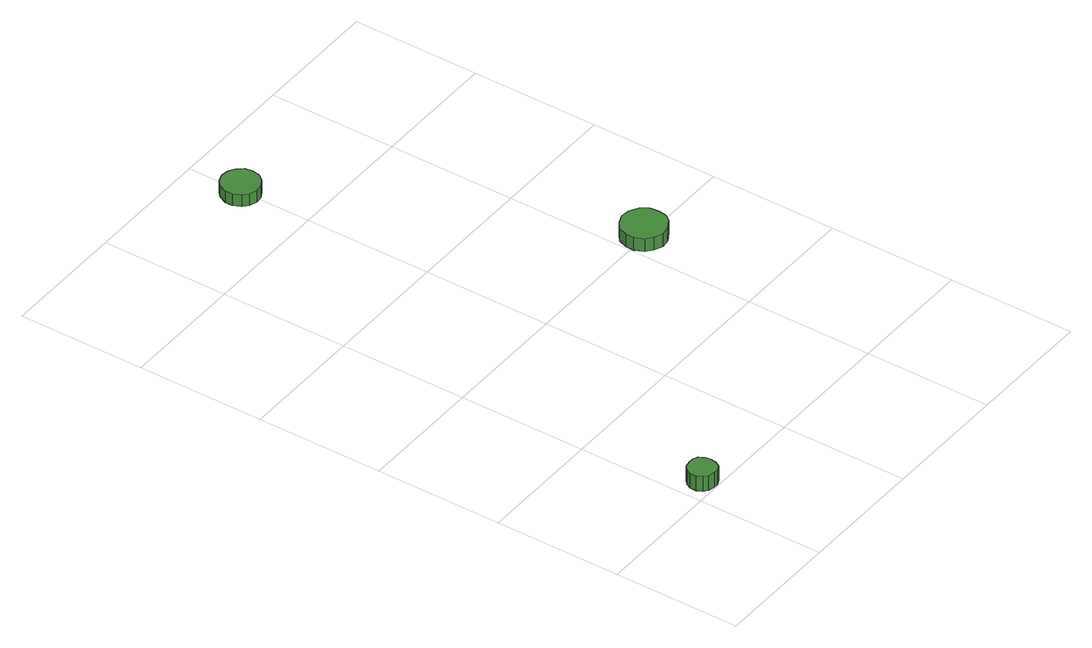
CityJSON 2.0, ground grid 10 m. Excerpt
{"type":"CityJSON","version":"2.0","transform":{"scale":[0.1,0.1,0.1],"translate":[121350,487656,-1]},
"CityObjects":{
"tree1":{"type":"SolitaryVegetationObject","attributes":{"function":"something"},"geometry":[{"type":"MultiSurface","lod":"1","boundaries":[[[0,1,2,3,4,5,6,7,8,9,10,11,12,13,14]],[[15,16,17,18,19,20,21,22,23,24,25,26,27,28,29]],[[0,29,28,1]],[[1,28,27,2]],[[2,27,26,3]],[[3,26,25,4]],[[4,25,24,5]],[[5,24,23,6]],[[6,23,22,7]],[[7,22,21,8]],[[8,21,20,9]],[[9,20,19,10]],[[10,19,18,11]],[[11,18,17,12]],[[12,17,16,13]],[[13,16,15,14]],[[14,15,29,0]]]}]},
"tree2":{"type":"SolitaryVegetationObject","attributes":{"function":"something"},"geometry":[{"type":"MultiSurface","lod":"1","boundaries":[[[30,31,32,33,34,35,36,37,38,39,40,41,42,43,44]],[[45,46,47,48,49,50,51,52,53,54,55,56,57,58,59]],[[30,59,58,31]],[[31,58,57,32]],[[32,57,56,33]],[[33,56,55,34]],[[34,55,54,35]],[[35,54,53,36]],[[36,53,52,37]],[[37,52,51,38]],[[38,51,50,39]],[[39,50,49,40]],[[40,49,48,41]],[[41,48,47,42]],[[42,47,46,43]],[[43,46,45,44]],[[44,45,59,30]]]}]},
"tree3":{"type":"SolitaryVegetationObject","attributes":{"function":"something"},"geometry":[{"type":"MultiSurface","lod":"1","boundaries":[[[60,61,62,63,64,65,66,67,68,69,70,71,72,73,74]],[[75,76,77,78,79,80,81,82,83,84,85,86,87,88,89]],[[60,89,88,61]],[[61,88,87,62]],[[62,87,86,63]],[[63,86,85,64]],[[64,85,84,65]],[[65,84,83,66]],[[66,83,82,67]],[[67,82,81,68]],[[68,81,80,69]],[[69,80,79,70]],[[70,79,78,71]],[[71,78,77,72]],[[72,77,76,73]],[[73,76,75,74]],[[74,75,89,60]]]}]}
},
"vertices":[
[29,12,20],[28,16,20],[26,20,20],[22,22,20],[18,22,20],[13,21,20],[10,18,20],[8,14,20],[8,9,20],[10,5,20],[13,2,20],[18,1,20],[22,1,20],[26,3,20],[28,7,20],[28,7,7],[26,3,7],[22,1,7],[18,1,7],[13,2,7],[10,5,7],[8,9,7],[8,14,7],[10,18,7],[13,21,7],[18,22,7],[22,22,7],[26,20,7],[28,16,7],[29,12,7],
[111,454,19],[110,460,19],[106,465,19],[101,468,19],[95,469,19],[89,467,19],[85,463,19],[82,457,19],[82,451,19],[85,445,19],[89,441,19],[95,439,19],[101,440,19],[106,443,19],[110,448,19],[110,448,9],[106,443,9],[101,440,9],[95,439,9],[89,441,9],[85,445,9],[82,451,9],[82,457,9],[85,463,9],[89,467,9],[95,469,9],[101,468,9],[106,465,9],[110,460,9],[111,454,9],
[235,200,19],[234,207,19],[230,213,19],[223,217,19],[216,218,19],[209,215,19],[204,211,19],[201,204,19],[201,197,19],[204,190,19],[209,186,19],[216,183,19],[223,184,19],[230,188,19],[234,193,19],[234,193,8],[230,188,8],[223,184,8],[216,183,8],[209,186,8],[204,190,8],[201,197,8],[201,204,8],[204,211,8],[209,215,8],[216,218,8],[223,217,8],[230,213,8],[234,207,8],[235,200,8]
]}
